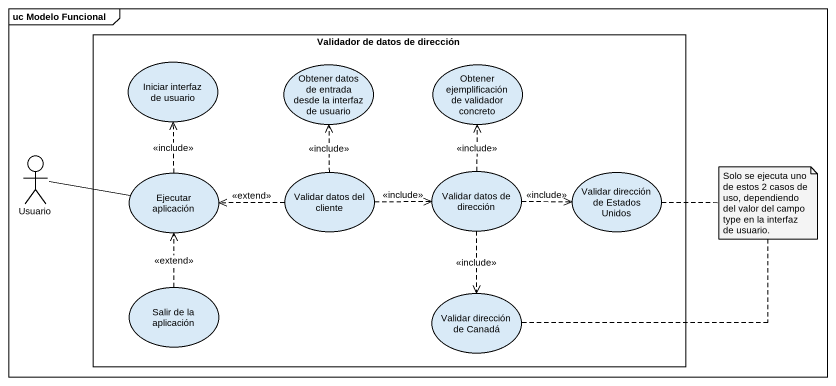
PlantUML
@startuml
mainframe uc Modelo Funcional
rectangle "Validador de datos de dirección" as Validador_de_datos_de {
  usecase "Iniciar interfaz de usuario" as Iniciar_interfaz_de_usuario
  usecase "Obtener datos de entrada desde la interfaz de usuario" as Obtener_datos_de_entrada
  usecase "Obtener ejemplificación de validador concreto" as Obtener_ejemplificación_de
  usecase "Ejecutar aplicación" as Ejecutar_aplicación
  usecase "Validar datos del cliente" as Validar_datos_del_cliente
  usecase "Validar datos de dirección" as Validar_datos_de_dirección
  usecase "Validar dirección de Estados Unidos" as Validar_dirección_de
  usecase "Salir de la aplicación" as Salir_de_la_aplicación
  usecase "Validar dirección de Canadá" as Validar_dirección_de_Canadá
}
actor Usuario
Usuario -right- Ejecutar_aplicación
Ejecutar_aplicación .up.> Iniciar_interfaz_de_usuario : <<include>>
Validar_datos_del_cliente .up.> Obtener_datos_de_entrada : <<include>>
Validar_datos_del_cliente .left.> Ejecutar_aplicación : <<extend>>
Validar_datos_del_cliente .right.> Validar_datos_de_dirección : <<include>>
Validar_datos_de_dirección .up.> Obtener_ejemplificación_de : <<include>>
Validar_datos_de_dirección .right.> Validar_dirección_de : <<include>>
Validar_datos_de_dirección ..> Validar_dirección_de_Canadá : <<include>>
Salir_de_la_aplicación .up.> Ejecutar_aplicación : <<extend>>
note as N1
  Solo se ejecuta uno de estos 2 casos de uso, dependiendo del valor del campo type en la interfaz de usuario.
end note
N1 .. Validar_dirección_de
N1 .. Validar_dirección_de_Canadá
@enduml
